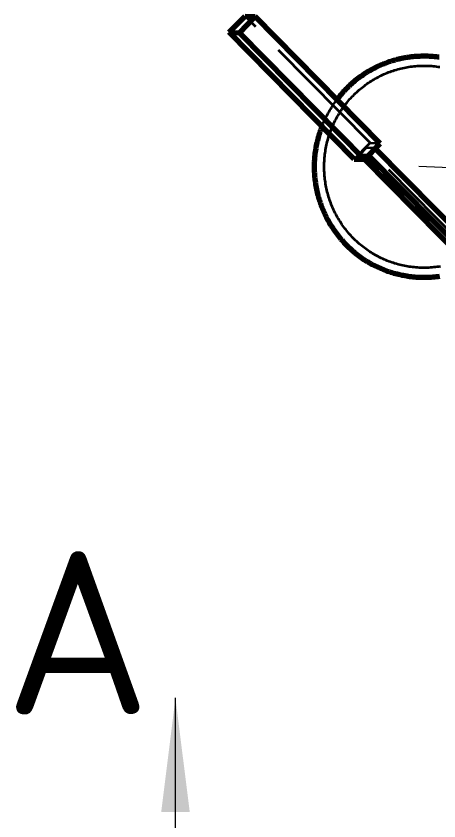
# Model space of a CAD drawing. Header units: millimetres. Extents: x 0 to 2382, y 0 to 420.
# Drawn here: x 131.11 to 144.09, y 148.81 to 173.5 of the extents above; entities that cross this region are included whole.
import ezdxf
from ezdxf.enums import TextEntityAlignment as Align

# ---------------------------------------------------------------- set-up
doc = ezdxf.new("R2010")
doc.units = ezdxf.units.MM
doc.linetypes.add('IRAM-E-TRAZOS', pattern=[5, 4, -1])
doc.linetypes.add('IRAM-F-TRAZO-PUNTO', pattern=[20, 15, -2, 1, -2])
for name, color, linetype, lineweight in [('01-VISIBLE', 7, 'CONTINUOUS', 70), ('02-OCULTA', 4, 'IRAM-E-TRAZOS', 35), ('03-EJE', 1, 'IRAM-F-TRAZO-PUNTO', 18), ('06-TEXTO', 7, 'CONTINUOUS', 25), ('08-FINA', 5, 'CONTINUOUS', 18)]:
    doc.layers.add(name, color=color, linetype=linetype, lineweight=lineweight)
doc.styles.add('ISO3098', font='isocpeur.ttf')

msp = doc.modelspace()

# ---------------------------------------------------------------- hatches: boundary and pattern name
at = {"layer": '08-FINA'}
h = msp.add_hatch(color=7, dxfattribs=at)
h.dxf.hatch_style = 1
h.paths.add_polyline_path([(136, 152.588), (135.563, 149.088), (136.438, 149.088)])

# ---------------------------------------------------------------- linework, layer by layer
at = {"layer": '01-VISIBLE'}
for p, q in [((137.648, 173.005), (138.138, 173.5)), ((137.961, 172.991), (138.45, 173.486)), ((138.138, 173.5), (138.45, 173.486)), ((142.287, 169.597), (138.45, 173.486)), ((141.485, 169.116), (137.648, 173.005)), ((137.648, 173.005), (137.961, 172.991)), ((141.798, 169.102), (137.961, 172.991)), ((141.798, 169.102), (142.287, 169.597)), ((145.604, 165.922), (142.133, 169.441)), ((141.485, 169.116), (141.798, 169.102)), ((145.144, 165.721), (141.803, 169.107)), ((145.395, 165.709), (141.923, 169.228))]:
    msp.add_line(p, q, dxfattribs=at)
for points in [[(140.96, 170.942), (140.991, 170.982), (141.022, 171.022), (141.053, 171.061), (141.086, 171.099), (141.119, 171.137), (141.152, 171.175), (141.186, 171.212), (141.22, 171.248), (141.256, 171.284), (141.291, 171.319), (141.327, 171.354), (141.364, 171.389), (141.401, 171.422), (141.439, 171.456), (141.477, 171.488), (141.515, 171.521), (141.554, 171.552), (141.594, 171.583), (141.634, 171.613), (141.674, 171.643), (141.715, 171.672), (141.757, 171.701), (141.798, 171.729), (141.84, 171.756), (141.883, 171.783), (141.926, 171.809), (141.969, 171.834), (142.013, 171.859), (142.057, 171.883), (142.102, 171.906), (142.146, 171.929), (142.191, 171.951), (142.237, 171.973), (142.283, 171.993), (142.329, 172.013), (142.375, 172.033), (142.422, 172.051), (142.469, 172.069), (142.516, 172.086), (142.563, 172.103), (142.611, 172.119), (142.659, 172.134), (142.707, 172.148), (142.755, 172.162), (142.804, 172.174), (142.853, 172.187), (142.901, 172.198), (142.951, 172.209), (143, 172.219), (143.049, 172.228), (143.099, 172.236), (143.148, 172.244), (143.198, 172.251), (143.248, 172.257), (143.298, 172.262), (143.348, 172.267), (143.398, 172.271), (143.448, 172.274), (143.498, 172.276), (143.548, 172.278), (143.599, 172.279), (143.649, 172.279), (143.699, 172.278), (143.749, 172.277), (143.799, 172.275), (143.849, 172.272), (143.9, 172.268), (143.95, 172.264), (144, 172.258), (144.049, 172.252), (144.099, 172.246)], [(141.25, 166.475), (141.214, 166.511), (141.18, 166.548), (141.146, 166.585), (141.112, 166.623), (141.08, 166.661), (141.047, 166.699), (141.016, 166.738), (140.984, 166.778), (140.954, 166.818), (140.924, 166.858), (140.895, 166.899), (140.866, 166.941), (140.838, 166.982), (140.81, 167.025), (140.783, 167.067), (140.757, 167.11), (140.731, 167.154), (140.706, 167.197), (140.682, 167.241), (140.658, 167.286), (140.635, 167.331), (140.613, 167.376), (140.591, 167.421), (140.57, 167.467), (140.55, 167.513), (140.53, 167.559), (140.512, 167.606), (140.493, 167.653), (140.476, 167.7), (140.459, 167.748), (140.443, 167.795), (140.427, 167.843), (140.412, 167.891), (140.398, 167.94), (140.385, 167.988), (140.372, 168.037), (140.36, 168.086), (140.349, 168.135), (140.339, 168.184), (140.329, 168.234), (140.32, 168.283), (140.312, 168.333), (140.304, 168.383), (140.297, 168.433), (140.291, 168.483), (140.286, 168.533), (140.281, 168.583), (140.277, 168.633), (140.274, 168.683), (140.272, 168.733), (140.27, 168.784), (140.269, 168.834), (140.269, 168.885), (140.269, 168.935), (140.27, 168.985), (140.272, 169.036), (140.275, 169.086), (140.278, 169.136), (140.283, 169.186), (140.288, 169.236), (140.293, 169.286), (140.3, 169.336), (140.307, 169.386), (140.315, 169.436), (140.323, 169.486), (140.332, 169.535), (140.342, 169.584), (140.353, 169.634), (140.365, 169.683), (140.377, 169.731), (140.39, 169.78), (140.403, 169.829), (140.418, 169.877), (140.433, 169.925), (140.448, 169.973), (140.465, 170.02), (140.482, 170.068), (140.5, 170.115)], [(144.1, 165.514), (144.051, 165.507), (144.001, 165.501), (143.951, 165.495), (143.9, 165.491), (143.85, 165.487), (143.8, 165.484), (143.75, 165.482), (143.699, 165.48), (143.649, 165.479), (143.599, 165.479), (143.548, 165.48), (143.498, 165.482), (143.448, 165.484), (143.397, 165.487), (143.347, 165.491), (143.297, 165.495), (143.247, 165.501), (143.197, 165.507), (143.147, 165.514), (143.097, 165.521), (143.048, 165.529), (142.998, 165.539), (142.949, 165.548), (142.9, 165.559), (142.851, 165.57), (142.802, 165.583), (142.753, 165.595), (142.705, 165.609), (142.656, 165.623), (142.608, 165.638), (142.56, 165.654), (142.513, 165.67), (142.465, 165.688), (142.418, 165.706), (142.372, 165.724), (142.325, 165.744), (142.279, 165.764), (142.233, 165.784), (142.187, 165.806), (142.142, 165.828), (142.097, 165.851), (142.053, 165.874), (142.009, 165.898), (141.965, 165.923), (141.921, 165.948), (141.878, 165.974), (141.836, 166.001), (141.793, 166.029), (141.752, 166.057), (141.71, 166.085), (141.669, 166.114), (141.629, 166.144), (141.589, 166.175), (141.549, 166.206), (141.51, 166.238), (141.471, 166.27), (141.433, 166.303), (141.395, 166.336), (141.358, 166.37), (141.321, 166.404), (141.285, 166.439), (141.25, 166.475)]]:
    msp.add_lwpolyline(points, dxfattribs=at)
at = {"layer": '02-OCULTA'}
for p, q in [((141.974, 169.611), (138.138, 173.5)), ((141.485, 169.116), (141.974, 169.611)), ((141.974, 169.611), (142.287, 169.597)), ((141.866, 169.468), (141.656, 169.256)), ((141.866, 169.468), (142.116, 169.457)), ((145.354, 165.933), (141.866, 169.468)), ((142.116, 169.457), (141.906, 169.245)), ((142.133, 169.441), (142.116, 169.457)), ((141.656, 169.256), (141.906, 169.245)), ((141.803, 169.107), (141.656, 169.256)), ((141.923, 169.228), (141.906, 169.245))]:
    msp.add_line(p, q, dxfattribs=at)
for points in [[(141.459, 166.687), (141.424, 166.723), (141.39, 166.76), (141.357, 166.797), (141.323, 166.834), (141.291, 166.872), (141.259, 166.911), (141.228, 166.95), (141.197, 166.989), (141.168, 167.03), (141.138, 167.07), (141.11, 167.111), (141.082, 167.153), (141.055, 167.195), (141.028, 167.237), (141.002, 167.28), (140.977, 167.323), (140.952, 167.367), (140.929, 167.411), (140.906, 167.455), (140.883, 167.5), (140.862, 167.545), (140.841, 167.59), (140.82, 167.636), (140.801, 167.682), (140.782, 167.729), (140.764, 167.775), (140.747, 167.822), (140.731, 167.87), (140.715, 167.917), (140.7, 167.965), (140.686, 168.013), (140.673, 168.061), (140.66, 168.109), (140.648, 168.158), (140.637, 168.207), (140.627, 168.256), (140.617, 168.305), (140.609, 168.354), (140.601, 168.404), (140.593, 168.453), (140.587, 168.503), (140.582, 168.552), (140.577, 168.602), (140.573, 168.652), (140.57, 168.702), (140.567, 168.752), (140.566, 168.802), (140.565, 168.852), (140.565, 168.902), (140.566, 168.952), (140.567, 169.002), (140.57, 169.052), (140.573, 169.102), (140.577, 169.152), (140.582, 169.202), (140.587, 169.251), (140.594, 169.301), (140.601, 169.351), (140.609, 169.4), (140.618, 169.449), (140.627, 169.498), (140.638, 169.547), (140.649, 169.596), (140.661, 169.645), (140.673, 169.693), (140.687, 169.741), (140.701, 169.789), (140.716, 169.837), (140.731, 169.884), (140.748, 169.932), (140.765, 169.979), (140.783, 170.025), (140.802, 170.072), (140.821, 170.118), (140.842, 170.164), (140.862, 170.209), (140.884, 170.254), (140.906, 170.299), (140.93, 170.343), (140.953, 170.387), (140.978, 170.431), (141.003, 170.474), (141.029, 170.517), (141.055, 170.559), (141.083, 170.601), (141.111, 170.643), (141.139, 170.684), (141.168, 170.724), (141.198, 170.765), (141.229, 170.804), (141.26, 170.843), (141.292, 170.882), (141.324, 170.92), (141.357, 170.958), (141.391, 170.995), (141.425, 171.031), (141.46, 171.067), (141.495, 171.102), (141.531, 171.137), (141.568, 171.171), (141.605, 171.205), (141.643, 171.238), (141.681, 171.27), (141.719, 171.302), (141.759, 171.333), (141.798, 171.364), (141.838, 171.393), (141.879, 171.423), (141.92, 171.451), (141.962, 171.479), (142.004, 171.506), (142.046, 171.532), (142.089, 171.558), (142.133, 171.583), (142.176, 171.607), (142.22, 171.631), (142.265, 171.654), (142.31, 171.676), (142.355, 171.698), (142.4, 171.718), (142.446, 171.738), (142.493, 171.757), (142.539, 171.776), (142.586, 171.793), (142.633, 171.81), (142.68, 171.826), (142.728, 171.842), (142.776, 171.856), (142.824, 171.87), (142.872, 171.883), (142.921, 171.895), (142.97, 171.906), (143.019, 171.917), (143.068, 171.926), (143.117, 171.935), (143.166, 171.943), (143.216, 171.951), (143.265, 171.957), (143.315, 171.963), (143.365, 171.967), (143.415, 171.971), (143.465, 171.975), (143.515, 171.977), (143.565, 171.978), (143.615, 171.979), (143.665, 171.979), (143.715, 171.978), (143.765, 171.976), (143.815, 171.973), (143.865, 171.97), (143.914, 171.966), (143.964, 171.961), (144.014, 171.955), (144.063, 171.948), (144.113, 171.94)], [(140.5, 170.115), (140.518, 170.161), (140.537, 170.208), (140.557, 170.254), (140.577, 170.299), (140.598, 170.345), (140.62, 170.39), (140.642, 170.434), (140.665, 170.479), (140.689, 170.523), (140.713, 170.566), (140.738, 170.61), (140.764, 170.653), (140.79, 170.695), (140.817, 170.738), (140.844, 170.779), (140.872, 170.821), (140.901, 170.862), (140.93, 170.902), (140.96, 170.942)], [(144.13, 165.822), (144.08, 165.814), (144.03, 165.807), (143.98, 165.8), (143.93, 165.795), (143.88, 165.79), (143.83, 165.786), (143.78, 165.783), (143.73, 165.781), (143.679, 165.78), (143.629, 165.779), (143.579, 165.78), (143.528, 165.781), (143.478, 165.783), (143.428, 165.786), (143.378, 165.789), (143.328, 165.794), (143.278, 165.799), (143.228, 165.805), (143.178, 165.812), (143.128, 165.82), (143.079, 165.829), (143.029, 165.838), (142.98, 165.848), (142.931, 165.86), (142.882, 165.871), (142.833, 165.884), (142.785, 165.898), (142.737, 165.912), (142.689, 165.927), (142.641, 165.943), (142.593, 165.96), (142.546, 165.977), (142.499, 165.996), (142.453, 166.015), (142.407, 166.035), (142.361, 166.055), (142.315, 166.077), (142.27, 166.099), (142.225, 166.122), (142.181, 166.145), (142.137, 166.169), (142.093, 166.194), (142.05, 166.22), (142.007, 166.247), (141.965, 166.274), (141.923, 166.302), (141.881, 166.33), (141.84, 166.359), (141.8, 166.389), (141.76, 166.42), (141.72, 166.451), (141.682, 166.483), (141.643, 166.516), (141.605, 166.549), (141.568, 166.582), (141.531, 166.617), (141.495, 166.652), (141.459, 166.687)]]:
    msp.add_lwpolyline(points, dxfattribs=at)
at = {"layer": '03-EJE'}
msp.add_line((147.976, 168.685), (143.47, 168.886), dxfattribs=at)
at = {"layer": '08-FINA'}
msp.add_line((136, 143.588), (136, 152.588), dxfattribs=at)

# ---------------------------------------------------------------- texts
at = {"layer": '06-TEXTO', "style": 'ISO3098'}
msp.add_text('A', height=5, dxfattribs=at).set_placement((133, 154.588), align=Align.MIDDLE_CENTER)

doc.saveas('drawing.dxf')
